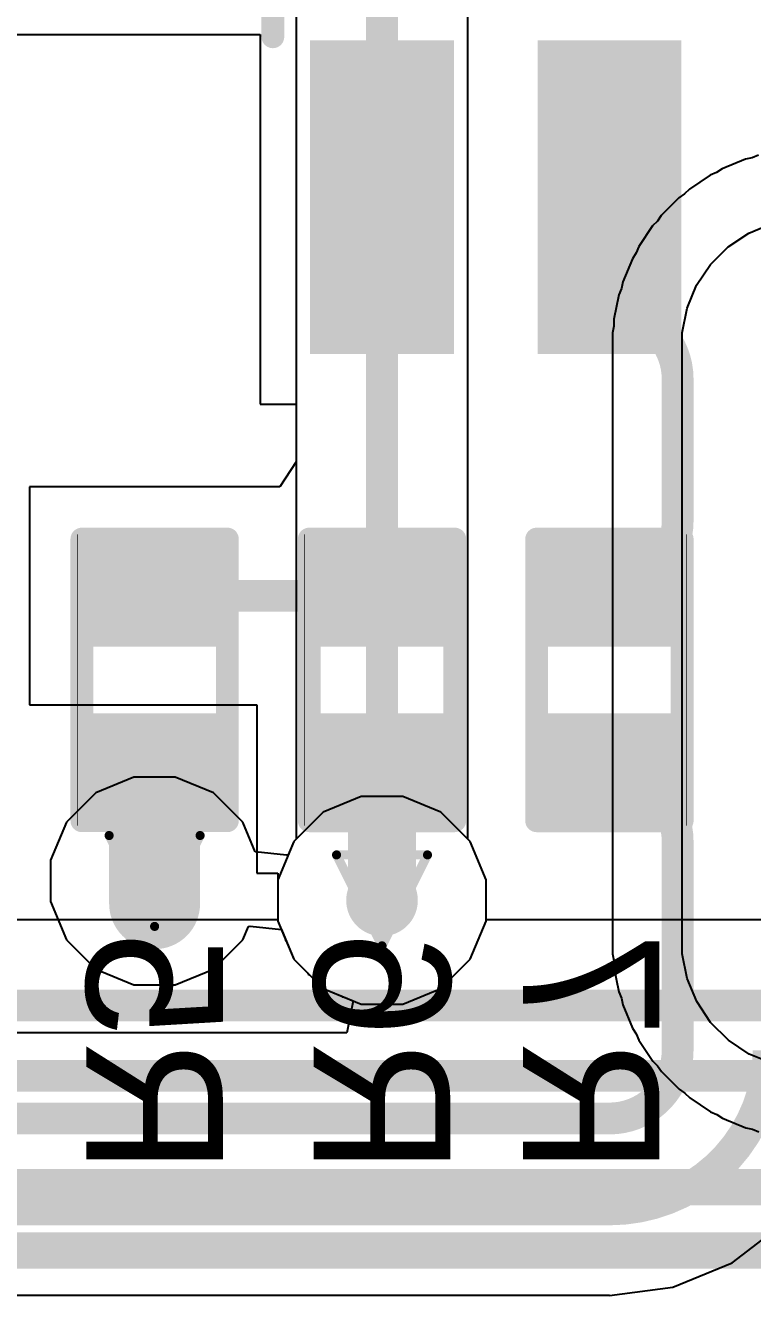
# Model space of a CAD drawing. Header units: inches. Extents: x -5 to 234, y -4 to 104.
# Drawn here: x 56.68 to 60.74, y 13.74 to 20.84 of the extents above; entities that cross this region are included whole.
import ezdxf

# ---------------------------------------------------------------- set-up
doc = ezdxf.new("R2010")
doc.units = ezdxf.units.IN
for name, color, linetype in [('Bottom Layer', 5, 'Continuous'), ('Bottom Overlay', 54, 'Continuous'), ('Bottom Paste', 16, 'Continuous'), ('Bottom Solder', 6, 'Continuous'), ('Drill Drawing', 1, 'Continuous'), ('GND', 16, 'Continuous'), ('POWER', 76, 'Continuous'), ('Top Layer', 1, 'Continuous'), ('Via Holes', 16, 'Continuous')]:
    doc.layers.add(name, color=color, linetype=linetype)
doc.styles.add('Arial', font='', dxfattribs={"height": 0.2})
doc.styles.get('Arial').set_extended_font_data('Arial')

# ---------------------------------------------------------------- blocks, each defined once
blk = doc.blocks.new('SOIC_8_0_154___3_90___W______B_20')
at = {"layer": 'Bottom Layer'}
for points in [[(3.475, -0.335), (3.475, -0.935), (1.925, -0.935), (1.925, -0.335)], [(3.475, -1.605), (3.475, -2.205), (1.925, -2.205), (1.925, -1.605)]]:
    blk.add_hatch(color=5, dxfattribs=at).paths.add_polyline_path(points)
at = {"layer": 'Bottom Paste'}
for points in [[(3.475, -0.335), (3.475, -0.935), (1.925, -0.935), (1.925, -0.335)], [(3.475, -1.605), (3.475, -2.205), (1.925, -2.205), (1.925, -1.605)]]:
    blk.add_hatch(color=16, dxfattribs=at).paths.add_polyline_path(points)
at = {"layer": 'Bottom Solder'}
for points in [[(3.5766, -0.2334), (3.5766, -1.0366), (1.8234, -1.0366), (1.8234, -0.2334)], [(3.5766, -1.5034), (3.5766, -2.3066), (1.8234, -2.3066), (1.8234, -1.5034)]]:
    blk.add_hatch(color=6, dxfattribs=at).paths.add_polyline_path(points)
at = {"layer": 'Bottom Overlay'}
blk.add_lwpolyline([(1.8034, -2.5146, 0.127, 0.127, 0), (-1.8288, -2.5146, 0.127, 0.127, 0)], format="xyseb", dxfattribs=at)
blk.add_lwpolyline([(1.7716, -2.5146, 0.0635, 0.0635, 1), (1.8352, -2.5146, 0.0635, 0.0635, 1)], format="xyseb", close=True, dxfattribs=at)
blk = doc.blocks.new('R___0402_B_60')
at = {"layer": 'Bottom Layer'}
for points in [[(-0.2413, 0.3175), (-0.2413, -0.3175), (-0.6985, -0.3175), (-0.6985, 0.3175)], [(0.6985, 0.3175), (0.6985, -0.3175), (0.2413, -0.3175), (0.2413, 0.3175)]]:
    blk.add_hatch(color=5, dxfattribs=at).paths.add_polyline_path(points)
at = {"layer": 'Bottom Paste'}
for points in [[(-0.2413, 0.3175), (-0.2413, -0.3175), (-0.6985, -0.3175), (-0.6985, 0.3175)], [(0.6985, 0.3175), (0.6985, -0.3175), (0.2413, -0.3175), (0.2413, 0.3175)]]:
    blk.add_hatch(color=16, dxfattribs=at).paths.add_polyline_path(points)
at = {"layer": 'Bottom Solder'}
for points in [[(-0.1863, 0.3725), (-0.1863, -0.3725), (-0.7535, -0.3725), (-0.7535, 0.3725)], [(0.7535, 0.3725), (0.7535, -0.3725), (0.1863, -0.3725), (0.1863, 0.3725)]]:
    blk.add_hatch(color=6, dxfattribs=at).paths.add_polyline_path(points)
at = {"layer": 'Bottom Overlay'}
for points in [[(0.7874, 0.4064, 0.127, 0.127, 0), (-0.7874, 0.4064, 0.127, 0.127, 0)], [(-0.7874, -0.4064, 0.127, 0.127, 0), (-0.7874, 0.4064, 0.127, 0.127, 0)], [(0.8128, 0.4318, 0.00323, 0.00323, 0), (-0.8128, 0.4318, 0.00323, 0.00323, 0)], [(0.7874, -0.4064, 0.127, 0.127, 0), (0.7874, 0.4064, 0.127, 0.127, 0)], [(0.7874, -0.4064, 0.127, 0.127, 0), (-0.7874, -0.4064, 0.127, 0.127, 0)]]:
    blk.add_lwpolyline(points, format="xyseb", dxfattribs=at)
for points in [[(-0.8191, 0.4064, 0.0635, 0.0635, 1), (-0.7556, 0.4064, 0.0635, 0.0635, 1)], [(-0.8191, 0.4064, 0.0635, 0.0635, 1), (-0.7556, 0.4064, 0.0635, 0.0635, 1)], [(-0.8136, 0.4318, 0.00161, 0.00161, 1), (-0.812, 0.4318, 0.00161, 0.00161, 1)], [(0.7556, 0.4064, 0.0635, 0.0635, 1), (0.8191, 0.4064, 0.0635, 0.0635, 1)], [(0.7556, 0.4064, 0.0635, 0.0635, 1), (0.8191, 0.4064, 0.0635, 0.0635, 1)], [(0.812, 0.4318, 0.00161, 0.00161, 1), (0.8136, 0.4318, 0.00161, 0.00161, 1)], [(-0.8191, -0.4064, 0.0635, 0.0635, 1), (-0.7556, -0.4064, 0.0635, 0.0635, 1)], [(-0.8191, -0.4064, 0.0635, 0.0635, 1), (-0.7556, -0.4064, 0.0635, 0.0635, 1)], [(0.7556, -0.4064, 0.0635, 0.0635, 1), (0.8191, -0.4064, 0.0635, 0.0635, 1)], [(0.7556, -0.4064, 0.0635, 0.0635, 1), (0.8191, -0.4064, 0.0635, 0.0635, 1)]]:
    blk.add_lwpolyline(points, format="xyseb", close=True, dxfattribs=at)
blk = doc.blocks.new('R___0402_B_61')
at = {"layer": 'Bottom Layer'}
for points in [[(-0.2413, 0.3175), (-0.2413, -0.3175), (-0.6985, -0.3175), (-0.6985, 0.3175)], [(0.6985, 0.3175), (0.6985, -0.3175), (0.2413, -0.3175), (0.2413, 0.3175)]]:
    blk.add_hatch(color=5, dxfattribs=at).paths.add_polyline_path(points)
at = {"layer": 'Bottom Paste'}
for points in [[(-0.2413, 0.3175), (-0.2413, -0.3175), (-0.6985, -0.3175), (-0.6985, 0.3175)], [(0.6985, 0.3175), (0.6985, -0.3175), (0.2413, -0.3175), (0.2413, 0.3175)]]:
    blk.add_hatch(color=16, dxfattribs=at).paths.add_polyline_path(points)
at = {"layer": 'Bottom Solder'}
for points in [[(-0.1863, 0.3725), (-0.1863, -0.3725), (-0.7535, -0.3725), (-0.7535, 0.3725)], [(0.7535, 0.3725), (0.7535, -0.3725), (0.1863, -0.3725), (0.1863, 0.3725)]]:
    blk.add_hatch(color=6, dxfattribs=at).paths.add_polyline_path(points)
at = {"layer": 'Bottom Overlay'}
for points in [[(-0.7874, 0.4064, 0.127, 0.127, 0), (0.7874, 0.4064, 0.127, 0.127, 0)], [(-0.7874, 0.4064, 0.127, 0.127, 0), (-0.7874, -0.4064, 0.127, 0.127, 0)], [(-0.8128, 0.4318, 0.00323, 0.00323, 0), (0.8128, 0.4318, 0.00323, 0.00323, 0)], [(0.7874, 0.4064, 0.127, 0.127, 0), (0.7874, -0.4064, 0.127, 0.127, 0)], [(-0.7874, -0.4064, 0.127, 0.127, 0), (0.7874, -0.4064, 0.127, 0.127, 0)]]:
    blk.add_lwpolyline(points, format="xyseb", dxfattribs=at)
for points in [[(-0.8191, 0.4064, 0.0635, 0.0635, 1), (-0.7556, 0.4064, 0.0635, 0.0635, 1)], [(-0.8191, 0.4064, 0.0635, 0.0635, 1), (-0.7556, 0.4064, 0.0635, 0.0635, 1)], [(-0.8136, 0.4318, 0.00161, 0.00161, 1), (-0.812, 0.4318, 0.00161, 0.00161, 1)], [(0.7556, 0.4064, 0.0635, 0.0635, 1), (0.8191, 0.4064, 0.0635, 0.0635, 1)], [(0.7556, 0.4064, 0.0635, 0.0635, 1), (0.8191, 0.4064, 0.0635, 0.0635, 1)], [(0.812, 0.4318, 0.00161, 0.00161, 1), (0.8136, 0.4318, 0.00161, 0.00161, 1)], [(-0.8191, -0.4064, 0.0635, 0.0635, 1), (-0.7556, -0.4064, 0.0635, 0.0635, 1)], [(-0.8191, -0.4064, 0.0635, 0.0635, 1), (-0.7556, -0.4064, 0.0635, 0.0635, 1)], [(0.7556, -0.4064, 0.0635, 0.0635, 1), (0.8191, -0.4064, 0.0635, 0.0635, 1)], [(0.7556, -0.4064, 0.0635, 0.0635, 1), (0.8191, -0.4064, 0.0635, 0.0635, 1)]]:
    blk.add_lwpolyline(points, format="xyseb", close=True, dxfattribs=at)
blk = doc.blocks.new('R___0402_B_62')
at = {"layer": 'Bottom Layer'}
for points in [[(-0.2413, 0.3175), (-0.2413, -0.3175), (-0.6985, -0.3175), (-0.6985, 0.3175)], [(0.6985, 0.3175), (0.6985, -0.3175), (0.2413, -0.3175), (0.2413, 0.3175)]]:
    blk.add_hatch(color=5, dxfattribs=at).paths.add_polyline_path(points)
at = {"layer": 'Bottom Paste'}
for points in [[(-0.2413, 0.3175), (-0.2413, -0.3175), (-0.6985, -0.3175), (-0.6985, 0.3175)], [(0.6985, 0.3175), (0.6985, -0.3175), (0.2413, -0.3175), (0.2413, 0.3175)]]:
    blk.add_hatch(color=16, dxfattribs=at).paths.add_polyline_path(points)
at = {"layer": 'Bottom Solder'}
for points in [[(-0.1863, 0.3725), (-0.1863, -0.3725), (-0.7535, -0.3725), (-0.7535, 0.3725)], [(0.7535, 0.3725), (0.7535, -0.3725), (0.1863, -0.3725), (0.1863, 0.3725)]]:
    blk.add_hatch(color=6, dxfattribs=at).paths.add_polyline_path(points)
at = {"layer": 'Bottom Overlay'}
for points in [[(-0.7874, 0.4064, 0.127, 0.127, 0), (0.7874, 0.4064, 0.127, 0.127, 0)], [(-0.7874, 0.4064, 0.127, 0.127, 0), (-0.7874, -0.4064, 0.127, 0.127, 0)], [(-0.8128, 0.4318, 0.00323, 0.00323, 0), (0.8128, 0.4318, 0.00323, 0.00323, 0)], [(0.7874, 0.4064, 0.127, 0.127, 0), (0.7874, -0.4064, 0.127, 0.127, 0)], [(-0.7874, -0.4064, 0.127, 0.127, 0), (0.7874, -0.4064, 0.127, 0.127, 0)]]:
    blk.add_lwpolyline(points, format="xyseb", dxfattribs=at)
for points in [[(-0.8191, 0.4064, 0.0635, 0.0635, 1), (-0.7556, 0.4064, 0.0635, 0.0635, 1)], [(-0.8191, 0.4064, 0.0635, 0.0635, 1), (-0.7556, 0.4064, 0.0635, 0.0635, 1)], [(-0.8136, 0.4318, 0.00161, 0.00161, 1), (-0.812, 0.4318, 0.00161, 0.00161, 1)], [(0.7556, 0.4064, 0.0635, 0.0635, 1), (0.8191, 0.4064, 0.0635, 0.0635, 1)], [(0.7556, 0.4064, 0.0635, 0.0635, 1), (0.8191, 0.4064, 0.0635, 0.0635, 1)], [(0.812, 0.4318, 0.00161, 0.00161, 1), (0.8136, 0.4318, 0.00161, 0.00161, 1)], [(-0.8191, -0.4064, 0.0635, 0.0635, 1), (-0.7556, -0.4064, 0.0635, 0.0635, 1)], [(-0.8191, -0.4064, 0.0635, 0.0635, 1), (-0.7556, -0.4064, 0.0635, 0.0635, 1)], [(0.7556, -0.4064, 0.0635, 0.0635, 1), (0.8191, -0.4064, 0.0635, 0.0635, 1)], [(0.7556, -0.4064, 0.0635, 0.0635, 1), (0.8191, -0.4064, 0.0635, 0.0635, 1)]]:
    blk.add_lwpolyline(points, format="xyseb", close=True, dxfattribs=at)

msp = doc.modelspace()

# ---------------------------------------------------------------- hatches: boundary and pattern name
at = {"layer": 'Bottom Layer'}
h = msp.add_hatch(color=5, dxfattribs=at)
edge = h.paths.add_edge_path()
edge.add_arc((57.404, 16.0596), 0.2, 0, 360)
h = msp.add_hatch(color=5, dxfattribs=at)
edge = h.paths.add_edge_path()
edge.add_arc((58.674, 15.9512), 0.2, 0, 360)
at = {"layer": 'GND'}
h = msp.add_hatch(color=16, dxfattribs=at)
edge = h.paths.add_edge_path()
edge.add_arc((57.404, 16.0596), 0.2, 0, 360)
h = msp.add_hatch(color=16, dxfattribs=at)
edge = h.paths.add_edge_path()
edge.add_arc((58.674, 15.9512), 0.2, 0, 360)
at = {"layer": 'POWER'}
h = msp.add_hatch(color=76, dxfattribs=at)
edge = h.paths.add_edge_path()
edge.add_arc((57.404, 16.0596), 0.2, 0, 360)
h = msp.add_hatch(color=76, dxfattribs=at)
edge = h.paths.add_edge_path()
edge.add_arc((58.674, 15.9512), 0.2, 0, 360)
at = {"layer": 'Top Layer'}
h = msp.add_hatch(color=1, dxfattribs=at)
edge = h.paths.add_edge_path()
edge.add_arc((57.404, 16.0596), 0.2, 0, 360)
h = msp.add_hatch(color=1, dxfattribs=at)
edge = h.paths.add_edge_path()
edge.add_arc((58.674, 15.9512), 0.2, 0, 360)
at = {"layer": 'Via Holes'}
h = msp.add_hatch(color=7, dxfattribs=at)
edge = h.paths.add_edge_path()
edge.add_arc((57.404, 16.0596), 0.1, 0, 360)
h = msp.add_hatch(color=7, dxfattribs=at)
edge = h.paths.add_edge_path()
edge.add_arc((58.674, 15.9512), 0.1, 0, 360)

# ---------------------------------------------------------------- linework, layer by layer
at = {"layer": 'Bottom Layer'}
for p, q in [((28.6878, 20.7906), (57.993, 20.7906)), ((57.993, 20.7906), (57.993, 18.7246)), ((57.993, 18.7246), (58.1949, 18.7246)), ((58.1949, 18.7246), (58.1949, 18.4022)), ((58.1949, 18.4022), (58.1025, 18.2627)), ((58.1025, 18.2627), (56.7055, 18.2627)), ((56.7055, 18.2627), (56.7055, 17.0435)), ((56.7055, 17.0435), (57.9755, 17.0435)), ((57.9755, 17.0435), (57.9755, 16.1036)), ((57.9755, 16.1036), (58.0913, 16.1036)), ((58.0913, 16.1036), (58.0913, 15.9512)), ((58.0913, 15.9512), (58.093, 15.9427)), ((58.093, 15.9427), (58.093, 15.8356)), ((58.093, 15.8356), (58.134, 15.7367)), ((58.134, 15.7367), (58.1357, 15.7282)), ((58.1357, 15.7282), (58.1405, 15.721)), ((58.1405, 15.721), (58.1815, 15.6221)), ((58.1815, 15.6221), (58.2571, 15.5464)), ((58.2571, 15.5464), (58.262, 15.5392)), ((58.262, 15.5392), (58.2692, 15.5343)), ((58.2692, 15.5343), (58.3449, 15.4587)), ((58.3449, 15.4587), (58.4438, 15.4177)), ((58.4438, 15.4177), (58.451, 15.4129)), ((58.451, 15.4129), (58.4595, 15.4112)), ((58.4595, 15.4112), (58.5133, 15.3889)), ((58.5133, 15.3889), (58.4779, 15.2111)), ((58.4779, 15.2111), (56.4856, 15.2111)), ((60.6293, 13.926), (60.9132, 14.1438)), ((60.2987, 13.7891), (60.6293, 13.926)), ((59.944, 13.7424), (60.2987, 13.7891)), ((56.477, 13.7449), (59.944, 13.7449)), ((59.944, 13.7449), (59.944, 13.7424))]:
    msp.add_line(p, q, dxfattribs=at)
for points in [[(58.674, 17.653, 0.1778, 0.1778, 0), (58.674, 19.8806, 0.1778, 0.1778, 0)], [(59.944, 19.8806, 0.1778, 0.1778, 0), (60.1361, 19.1945, 0.1778, 0.1778, 0)], [(60.1361, 19.1945, 0.1778, 0.1778, -0.26667), (60.325, 18.8655, 0.1778, 0.1778, 0)], [(60.325, 18.6623, 0.1778, 0.1778, 0), (60.325, 18.8655, 0.1778, 0.1778, 0)], [(60.325, 18.6623, 0.1778, 0.1778, 0), (60.325, 18.0714, 0.1778, 0.1778, 0)], [(60.325, 18.0714, 0.1778, 0.1778, -0.236068), (60.1726, 17.7666, 0.1778, 0.1778, 0)], [(59.944, 17.653, 0.1778, 0.1778, 0), (60.1726, 17.7666, 0.1778, 0.1778, 0)], [(57.404, 17.653, 0.1778, 0.1778, 0), (57.404, 17.6531, 0.1778, 0.1778, 0)], [(57.404, 17.653, 0.1778, 0.1778, 0), (58.674, 17.653, 0.1778, 0.1778, 0)], [(57.404, 16.0596, 0.508, 0.508, 0), (57.404, 16.6418, 0.508, 0.508, 0)], [(58.674, 15.9512, 0.381, 0.381, 0), (58.674, 16.7132, 0.381, 0.381, 0)], [(59.944, 16.7132, 0.1778, 0.1778, 0), (60.1726, 16.5863, 0.1778, 0.1778, 0)], [(60.1726, 16.5863, 0.1778, 0.1778, -0.236068), (60.325, 16.2815, 0.1778, 0.1778, 0)], [(60.325, 15.113, 0.1778, 0.1778, 0), (60.325, 16.2815, 0.1778, 0.1778, 0)], [(57.404, 15.9325, 0.508, 0.508, 0), (57.404, 16.0596, 0.508, 0.508, 0)], [(60.833, 15.113, 0.1778, 0.1778, -0.414214), (59.944, 14.224, 0.1778, 0.1778, 0)], [(60.325, 15.113, 0.1778, 0.1778, -0.414214), (59.944, 14.732, 0.1778, 0.1778, 0)], [(56.477, 14.732, 0.1778, 0.1778, 0), (59.944, 14.732, 0.1778, 0.1778, 0)], [(56.477, 14.224, 0.1778, 0.1778, 0), (59.944, 14.224, 0.1778, 0.1778, 0)]]:
    msp.add_lwpolyline(points, format="xyseb", dxfattribs=at)
for points in [[(58.6296, 19.8806, 0.0889, 0.0889, 1), (58.7184, 19.8806, 0.0889, 0.0889, 1)], [(59.8995, 19.8806, 0.0889, 0.0889, 1), (59.9884, 19.8806, 0.0889, 0.0889, 1)], [(60.0916, 19.1945, 0.0889, 0.0889, 1), (60.1805, 19.1945, 0.0889, 0.0889, 1)], [(60.0916, 19.1945, 0.0889, 0.0889, 1), (60.1805, 19.1945, 0.0889, 0.0889, 1)], [(60.2806, 18.8655, 0.0889, 0.0889, 1), (60.3695, 18.8655, 0.0889, 0.0889, 1)], [(60.2806, 18.8655, 0.0889, 0.0889, 1), (60.3695, 18.8655, 0.0889, 0.0889, 1)], [(60.2806, 18.6623, 0.0889, 0.0889, 1), (60.3695, 18.6623, 0.0889, 0.0889, 1)], [(60.2805, 18.6623, 0.0889, 0.0889, 1), (60.3694, 18.6623, 0.0889, 0.0889, 1)], [(60.2806, 18.0714, 0.0889, 0.0889, 1), (60.3695, 18.0714, 0.0889, 0.0889, 1)], [(60.2806, 18.0714, 0.0889, 0.0889, 1), (60.3695, 18.0714, 0.0889, 0.0889, 1)], [(60.1281, 17.7666, 0.0889, 0.0889, 1), (60.2171, 17.7666, 0.0889, 0.0889, 1)], [(60.1282, 17.7666, 0.0889, 0.0889, 1), (60.2171, 17.7666, 0.0889, 0.0889, 1)], [(57.3595, 17.6531, 0.0889, 0.0889, 1), (57.4485, 17.6531, 0.0889, 0.0889, 1)], [(57.3595, 17.653, 0.0889, 0.0889, 1), (57.4485, 17.653, 0.0889, 0.0889, 1)], [(57.3595, 17.653, 0.0889, 0.0889, 1), (57.4485, 17.653, 0.0889, 0.0889, 1)], [(58.6296, 17.653, 0.0889, 0.0889, 1), (58.7184, 17.653, 0.0889, 0.0889, 1)], [(58.6296, 17.653, 0.0889, 0.0889, 1), (58.7184, 17.653, 0.0889, 0.0889, 1)], [(59.8995, 17.653, 0.0889, 0.0889, 1), (59.9884, 17.653, 0.0889, 0.0889, 1)], [(57.277, 16.6418, 0.254, 0.254, 1), (57.531, 16.6418, 0.254, 0.254, 1)], [(58.5787, 16.7132, 0.1905, 0.1905, 1), (58.7692, 16.7132, 0.1905, 0.1905, 1)], [(59.8995, 16.7132, 0.0889, 0.0889, 1), (59.9884, 16.7132, 0.0889, 0.0889, 1)], [(60.1281, 16.5863, 0.0889, 0.0889, 1), (60.2171, 16.5863, 0.0889, 0.0889, 1)], [(60.1281, 16.5863, 0.0889, 0.0889, 1), (60.2171, 16.5863, 0.0889, 0.0889, 1)], [(60.2805, 16.2815, 0.0889, 0.0889, 1), (60.3694, 16.2815, 0.0889, 0.0889, 1)], [(60.2805, 16.2815, 0.0889, 0.0889, 1), (60.3694, 16.2815, 0.0889, 0.0889, 1)], [(57.277, 16.0596, 0.254, 0.254, 1), (57.531, 16.0596, 0.254, 0.254, 1)], [(57.277, 16.0596, 0.254, 0.254, 1), (57.531, 16.0596, 0.254, 0.254, 1)], [(57.277, 15.9325, 0.254, 0.254, 1), (57.531, 15.9325, 0.254, 0.254, 1)], [(58.5787, 15.9512, 0.1905, 0.1905, 1), (58.7692, 15.9512, 0.1905, 0.1905, 1)], [(60.2805, 15.113, 0.0889, 0.0889, 1), (60.3694, 15.113, 0.0889, 0.0889, 1)], [(60.2805, 15.113, 0.0889, 0.0889, 1), (60.3694, 15.113, 0.0889, 0.0889, 1)], [(59.8995, 14.732, 0.0889, 0.0889, 1), (59.9884, 14.732, 0.0889, 0.0889, 1)], [(59.8995, 14.732, 0.0889, 0.0889, 1), (59.9884, 14.732, 0.0889, 0.0889, 1)], [(59.8995, 14.224, 0.0889, 0.0889, 1), (59.9884, 14.224, 0.0889, 0.0889, 1)], [(59.8995, 14.224, 0.0889, 0.0889, 1), (59.9884, 14.224, 0.0889, 0.0889, 1)]]:
    msp.add_lwpolyline(points, format="xyseb", close=True, dxfattribs=at)
at = {"layer": 'Drill Drawing'}
for points in [[(57.15, 16.3136, 0.0508, 0.0508, 0), (57.658, 16.3136, 0.0508, 0.0508, 0)], [(57.15, 16.3136, 0.0508, 0.0508, 0), (57.404, 15.8056, 0.0508, 0.0508, 0)], [(57.404, 15.8056, 0.0508, 0.0508, 0), (57.658, 16.3136, 0.0508, 0.0508, 0)], [(58.42, 16.2052, 0.0508, 0.0508, 0), (58.928, 16.2052, 0.0508, 0.0508, 0)], [(58.42, 16.2052, 0.0508, 0.0508, 0), (58.674, 15.6972, 0.0508, 0.0508, 0)], [(58.674, 15.6972, 0.0508, 0.0508, 0), (58.928, 16.2052, 0.0508, 0.0508, 0)]]:
    msp.add_lwpolyline(points, format="xyseb", dxfattribs=at)
for points in [[(57.1373, 16.3136, 0.0254, 0.0254, 1), (57.1627, 16.3136, 0.0254, 0.0254, 1)], [(57.1373, 16.3136, 0.0254, 0.0254, 1), (57.1627, 16.3136, 0.0254, 0.0254, 1)], [(57.6453, 16.3136, 0.0254, 0.0254, 1), (57.6707, 16.3136, 0.0254, 0.0254, 1)], [(57.6453, 16.3136, 0.0254, 0.0254, 1), (57.6707, 16.3136, 0.0254, 0.0254, 1)], [(58.4073, 16.2052, 0.0254, 0.0254, 1), (58.4327, 16.2052, 0.0254, 0.0254, 1)], [(58.4073, 16.2052, 0.0254, 0.0254, 1), (58.4327, 16.2052, 0.0254, 0.0254, 1)], [(58.9153, 16.2052, 0.0254, 0.0254, 1), (58.9407, 16.2052, 0.0254, 0.0254, 1)], [(58.9153, 16.2052, 0.0254, 0.0254, 1), (58.9407, 16.2052, 0.0254, 0.0254, 1)], [(57.3913, 15.8056, 0.0254, 0.0254, 1), (57.4167, 15.8056, 0.0254, 0.0254, 1)], [(57.3913, 15.8056, 0.0254, 0.0254, 1), (57.4167, 15.8056, 0.0254, 0.0254, 1)], [(58.6613, 15.6972, 0.0254, 0.0254, 1), (58.6867, 15.6972, 0.0254, 0.0254, 1)], [(58.6613, 15.6972, 0.0254, 0.0254, 1), (58.6867, 15.6972, 0.0254, 0.0254, 1)]]:
    msp.add_lwpolyline(points, format="xyseb", close=True, dxfattribs=at)
at = {"layer": 'GND'}
for p, q in [((58.5584, 16.5322), (58.3449, 16.4437)), ((58.7896, 16.5322), (58.5584, 16.5322)), ((59.0031, 16.4437), (58.7896, 16.5322)), ((58.3449, 16.4437), (58.1815, 16.2803)), ((59.1665, 16.2803), (59.0031, 16.4437)), ((58.1815, 16.2803), (58.093, 16.0668)), ((59.255, 16.0668), (59.1665, 16.2803)), ((58.093, 16.0668), (58.093, 15.8356)), ((59.255, 15.8356), (59.255, 16.0668)), ((58.093, 15.8356), (58.1815, 15.6221)), ((59.1665, 15.6221), (59.255, 15.8356)), ((58.1815, 15.6221), (58.3449, 15.4587)), ((59.0031, 15.4587), (59.1665, 15.6221)), ((58.3449, 15.4587), (58.5584, 15.3702)), ((58.7896, 15.3702), (59.0031, 15.4587)), ((58.5584, 15.3702), (58.7896, 15.3702))]:
    msp.add_line(p, q, dxfattribs=at)
at = {"layer": 'POWER'}
for p, q in [((60.7031, 20.0929), (60.5743, 20.0395)), ((60.7406, 20.1004), (60.7031, 20.0929)), ((60.7759, 20.115), (60.7406, 20.1004)), ((60.5424, 20.0183), (60.5071, 20.0036)), ((60.5743, 20.0395), (60.5424, 20.0183)), ((60.5071, 20.0036), (60.3912, 19.9262)), ((60.3323, 19.8779), (60.2337, 19.7793)), ((60.3641, 19.8991), (60.3323, 19.8779)), ((60.3912, 19.9262), (60.3641, 19.8991)), ((60.2125, 19.7475), (60.1854, 19.7204)), ((60.2337, 19.7793), (60.2125, 19.7475)), ((60.1854, 19.7204), (60.1079, 19.6045)), ((60.607, 19.6032), (60.7229, 19.6806)), ((60.7229, 19.6806), (60.8517, 19.734)), ((60.1079, 19.6045), (60.0933, 19.5691)), ((60.5084, 19.5046), (60.607, 19.6032)), ((60.072, 19.5373), (60.0187, 19.4085)), ((60.0933, 19.5691), (60.072, 19.5373)), ((60.4309, 19.3887), (60.5084, 19.5046)), ((60.0187, 19.4085), (60.0112, 19.371)), ((60.3776, 19.2599), (60.4309, 19.3887)), ((59.9966, 19.3356), (59.9694, 19.1989)), ((60.0112, 19.371), (59.9966, 19.3356)), ((60.3504, 19.1231), (60.3776, 19.2599)), ((59.9694, 19.1989), (59.9694, 19.1606)), ((59.9694, 19.1606), (59.9619, 19.1231)), ((59.9619, 19.1231), (59.9619, 19.0534)), ((60.3504, 19.0534), (60.3504, 19.1231)), ((59.9619, 19.0534), (59.9619, 15.7226)), ((60.3504, 15.7226), (60.3504, 19.0534)), ((57.2884, 16.6406), (57.0749, 16.5521)), ((57.5196, 16.6406), (57.2884, 16.6406)), ((57.7331, 16.5521), (57.5196, 16.6406)), ((57.0749, 16.5521), (56.9115, 16.3887)), ((57.8965, 16.3887), (57.7331, 16.5521)), ((58.5584, 16.5322), (58.3449, 16.4437)), ((58.7896, 16.5322), (58.5584, 16.5322)), ((59.0031, 16.4437), (58.7896, 16.5322)), ((58.3449, 16.4437), (58.1815, 16.2803)), ((59.1665, 16.2803), (59.0031, 16.4437)), ((56.9115, 16.3887), (56.823, 16.1751)), ((57.9652, 16.2229), (57.8965, 16.3887)), ((58.1815, 16.2803), (58.1503, 16.2052)), ((59.255, 16.0668), (59.1665, 16.2803)), ((58.141, 16.2035), (57.9652, 16.2229)), ((58.1503, 16.2052), (58.141, 16.2035)), ((56.823, 16.1751), (56.823, 15.944)), ((59.255, 15.8356), (59.255, 16.0668)), ((56.823, 15.944), (56.9115, 15.7305)), ((59.1665, 15.6221), (59.255, 15.8356)), ((57.8965, 15.7305), (57.9277, 15.8056)), ((57.9277, 15.8056), (57.937, 15.8073)), ((57.937, 15.8073), (58.1128, 15.7879)), ((58.1128, 15.7879), (58.1815, 15.6221)), ((56.9115, 15.7305), (57.0749, 15.567)), ((57.7331, 15.567), (57.8965, 15.7305)), ((59.9619, 15.7226), (59.9619, 15.6526)), ((60.3504, 15.6525), (60.3504, 15.7226)), ((60.3504, 15.7226), (60.3504, 15.7226)), ((58.1815, 15.6221), (58.3449, 15.4587)), ((59.0031, 15.4587), (59.1665, 15.6221)), ((59.9619, 15.6526), (59.9694, 15.6151)), ((60.3777, 15.5151), (60.3504, 15.6525)), ((57.0749, 15.567), (57.2884, 15.4786)), ((57.5196, 15.4786), (57.7331, 15.567)), ((59.9694, 15.6151), (59.9694, 15.5768)), ((59.9694, 15.5768), (59.9967, 15.4394)), ((57.2884, 15.4786), (57.5196, 15.4786)), ((60.4313, 15.3857), (60.3777, 15.5151)), ((58.3449, 15.4587), (58.5584, 15.3702)), ((58.7896, 15.3702), (59.0031, 15.4587)), ((59.9967, 15.4394), (60.0113, 15.404)), ((60.0113, 15.404), (60.0188, 15.3665)), ((58.5584, 15.3702), (58.7896, 15.3702)), ((60.0188, 15.3665), (60.0724, 15.2371)), ((60.5091, 15.2692), (60.4313, 15.3857)), ((60.6082, 15.1702), (60.5091, 15.2692)), ((60.0724, 15.2371), (60.0937, 15.2053)), ((60.0937, 15.2053), (60.1083, 15.1699)), ((60.1083, 15.1699), (60.1861, 15.0534)), ((60.7247, 15.0923), (60.6082, 15.1702)), ((60.1861, 15.0534), (60.2132, 15.0263)), ((60.8541, 15.0387), (60.7247, 15.0923)), ((60.2132, 15.0263), (60.2345, 14.9945)), ((60.2345, 14.9945), (60.3335, 14.8955)), ((60.3335, 14.8955), (60.3653, 14.8742)), ((60.3653, 14.8742), (60.3924, 14.8472)), ((60.3924, 14.8472), (60.5089, 14.7693)), ((60.5089, 14.7693), (60.5442, 14.7547)), ((60.5442, 14.7547), (60.576, 14.7334)), ((60.576, 14.7334), (60.7055, 14.6798)), ((60.7055, 14.6798), (60.743, 14.6723)), ((60.743, 14.6723), (60.7784, 14.6577))]:
    msp.add_line(p, q, dxfattribs=at)
at = {"layer": 'Top Layer'}
for p, q in [((58.1949, 26.6989), (58.1949, 16.2938)), ((59.1531, 16.2938), (59.1531, 26.7462)), ((58.1815, 16.2803), (58.093, 16.0668)), ((58.1949, 16.2938), (58.1815, 16.2803)), ((59.1665, 16.2803), (59.1531, 16.2938)), ((59.255, 16.0668), (59.1665, 16.2803)), ((58.093, 16.0668), (58.093, 15.8426)), ((59.255, 15.8426), (59.255, 16.0668)), ((58.093, 15.8426), (39.9345, 15.8426)), ((65.8633, 15.8426), (59.255, 15.8426))]:
    msp.add_line(p, q, dxfattribs=at)
for points in [[(58.674, 15.9512, 0.1778, 0.1778, 0), (58.674, 26.7462, 0.1778, 0.1778, 0)], [(39.9345, 15.3635, 0.1778, 0.1778, 0), (74.9103, 15.3635, 0.1778, 0.1778, 0)], [(40.4561, 14.9701, 0.1778, 0.1778, 0), (75.0249, 14.9701, 0.1778, 0.1778, 0)], [(47.1875, 14.3492, 0.2032, 0.2032, 0), (69.9267, 14.3492, 0.2032, 0.2032, 0)], [(47.1878, 13.9936, 0.2032, 0.2032, 0), (69.9267, 13.9936, 0.2032, 0.2032, 0)]]:
    msp.add_lwpolyline(points, format="xyseb", dxfattribs=at)
msp.add_lwpolyline([(58.6296, 15.9512, 0.0889, 0.0889, 1), (58.7184, 15.9512, 0.0889, 0.0889, 1)], format="xyseb", close=True, dxfattribs=at)

# ---------------------------------------------------------------- block references
for name, p, rotation in [('SOIC_8_0_154___3_90___W______B_20', (60.579, 22.5806), 270), ('R___0402_B_62', (57.404, 17.1832), 90), ('R___0402_B_61', (58.674, 17.1831), 90), ('R___0402_B_60', (59.944, 17.1831), 270)]:
    msp.add_blockref(name, p, dxfattribs=dict(rotation=rotation))

# ---------------------------------------------------------------- texts
at = {"layer": 'Bottom Overlay', "style": 'Arial', "text_generation_flag": 2}
for s, p in [('R5', (57.0231, 14.4158)), ('R6', (58.2931, 14.4158)), ('R7', (59.4615, 14.4158))]:
    msp.add_text(s, height=0.762, rotation=270, dxfattribs=at).set_placement(p)

doc.saveas('drawing.dxf')
